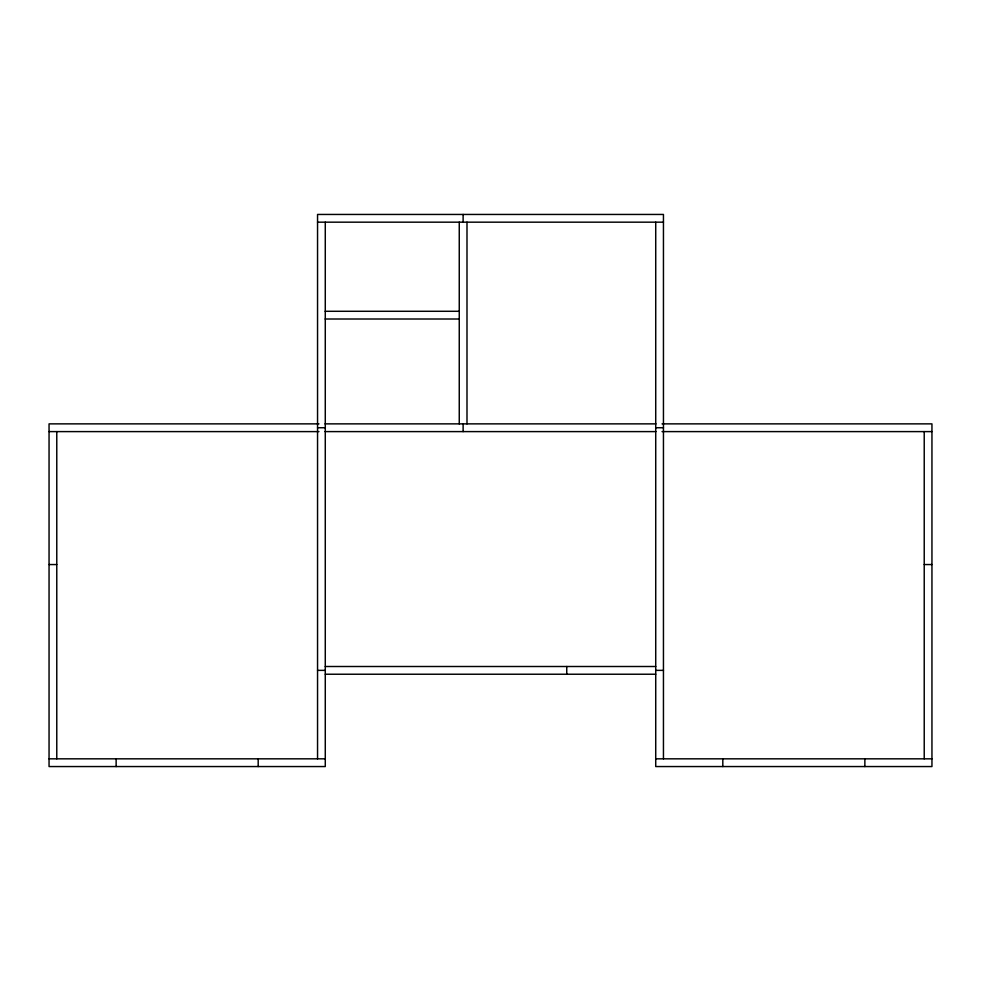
<?xml version="1.0" encoding="UTF-8"?>
<svg xmlns="http://www.w3.org/2000/svg" width="981" height="981" viewBox="0 0 981 981"><rect width="100%" height="100%" fill="white"/><g stroke="black" fill="none" stroke-linecap="round" stroke-linejoin="round"><path stroke-width="1.47" d="M317.55 222.172L663.45 222.172M325.165 311.284L459.267 311.284M325.165 319.009L459.267 319.009M318.96 423.866L49.05 423.866L49.05 766.553L325.275 766.553L325.275 222.172M325.03 423.866L655.933 423.866M662.04 423.866L931.95 423.866L931.95 766.553L655.725 766.553L655.725 222.172M317.55 427.741L325.275 427.741M655.725 427.741L663.45 427.741M49.05 431.603L318.96 431.603M325.03 431.603L655.933 431.603M662.04 431.603L931.95 431.603M49.05 564.553L56.775 564.553M924.225 564.553L931.95 564.553M325.275 666.504L655.725 666.504M317.55 670.366L325.275 670.366M655.725 670.366L663.45 670.366M325.275 674.229L655.725 674.229M49.05 758.828L325.275 758.828M655.725 758.828L931.95 758.828M924.225 431.603L924.225 758.828M864.862 758.828L864.862 766.553M722.813 758.828L722.813 766.553M663.45 758.828L663.45 214.447L317.55 214.447L317.55 758.828M566.748 666.504L566.748 674.229M466.993 222.172L466.993 423.866M463.118 214.447L463.118 222.172M463.118 423.866L463.118 431.603M459.255 222.172L459.255 423.866M258.187 758.828L258.187 766.553M116.138 758.828L116.138 766.553M56.775 431.603L56.775 758.828"/></g></svg>
